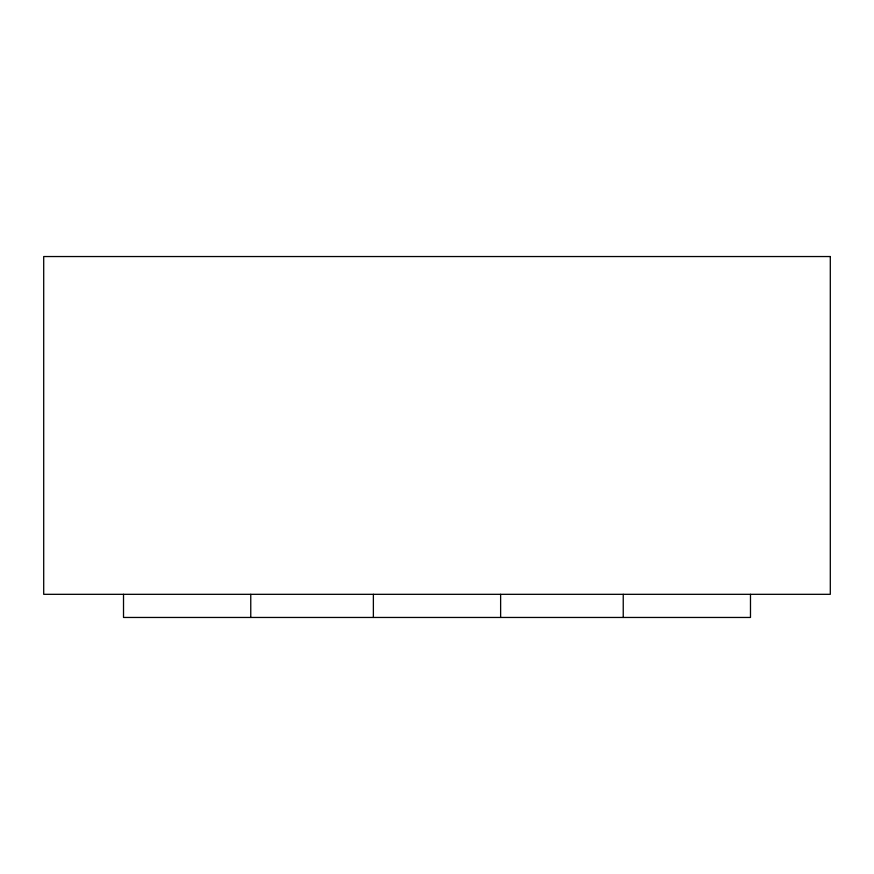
<?xml version="1.0" encoding="UTF-8"?>
<svg xmlns="http://www.w3.org/2000/svg" width="874" height="874" viewBox="0 0 874 874"><rect width="100%" height="100%" fill="white"/><g stroke="black" fill="none" stroke-linecap="round" stroke-linejoin="round"><path stroke-width="1.31" d="M750.482 594.32L750.482 617.459L123.518 617.459L123.518 594.32M623.238 594.32L623.238 617.459M500.627 594.32L500.627 617.459M373.373 594.32L373.373 617.459M250.762 594.32L250.762 617.459M830.3 256.541L43.7 256.541L43.7 594.32L830.3 594.32L830.3 256.541"/></g></svg>
